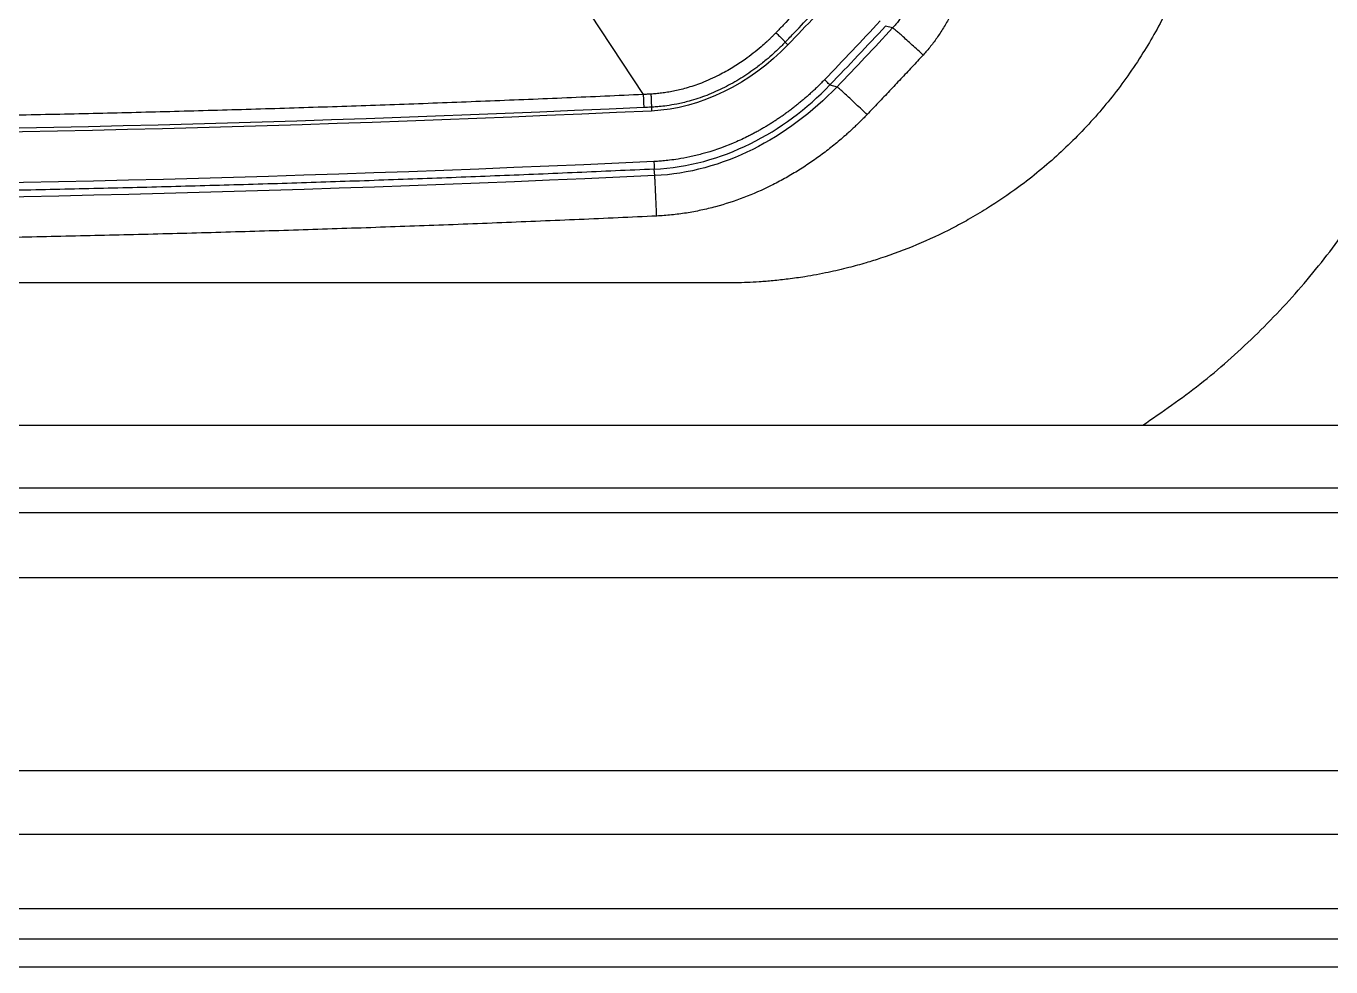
# Model space of a CAD drawing. Extents: x 526 to 610, y 679 to 808.
# Drawn here: x 554.65 to 563.28, y 696.88 to 703.1 of the extents above; entities that cross this region are included whole.
import ezdxf

# ---------------------------------------------------------------- set-up
doc = ezdxf.new("R2010")
doc.units = 0
doc.header["$MEASUREMENT"] = 0
doc.layers.add('1', color=4, linetype='Continuous')

# ---------------------------------------------------------------- blocks, each defined once
blk = doc.blocks.new('JETSETTER LX')
at = {"layer": '1', "color": 3, "linetype": 'Continuous', "lineweight": 25}
for p, q in [((31.7116, 7.1261), (32.6051, 5.7707)), ((34.2564, 6.2116), (34.2094, 6.2233)), ((33.5455, 6.1177), (33.5636, 6.1002)), ((33.8415, 5.8341), (33.8884, 5.8212)), ((32.6594, 5.687), (32.6606, 5.6617)), ((32.682, 5.2341), (32.6785, 5.2774)), ((33.1598, 4.5245), (17.3533, 4.5245)), ((12.6088, 3.5828), (37.8736, 3.5828)), ((37.9353, 3.1659), (12.5778, 3.1659)), ((5.0708, 3.0069), (47.376, 3.0069)), ((5.0708, 2.5769), (47.3776, 2.5769)), ((42.0588, 1.2959), (4.8358, 1.2959)), ((4.327, 0.878), (42.0588, 0.878)), ((3.6938, 0.3865), (42.0588, 0.3871)), ((42.0588, 0.1841), (3.4171, 0.1836))]:
    blk.add_line(p, q, dxfattribs=at)
at = {"layer": '1', "color": 4, "linetype": 'Continuous', "lineweight": 25}
blk.add_line((3, 0), (42.0588, 0), dxfattribs=at)
at = {"layer": '1', "color": 3, "linetype": 'Continuous', "lineweight": 25}
for points, knots in [([(36.3977, 7.4916), (36.3966, 7.4796), (36.3944, 7.455), (36.3905, 7.4171), (36.3859, 7.3772), (36.3805, 7.3355), (36.3743, 7.2919), (36.3673, 7.2465), (36.3592, 7.1992), (36.3427, 7.1107), (36.3141, 6.9823), (36.2524, 6.7608), (36.1535, 6.4909), (36.0279, 6.2362), (35.911, 6.0391), (35.8154, 5.8959), (35.7101, 5.7553), (35.5988, 5.6223), (35.4813, 5.4962), (35.3161, 5.3367), (35.1173, 5.173), (34.9122, 5.0339), (34.7639, 4.9462), (34.6111, 4.8637), (34.419, 4.7741), (34.2259, 4.7022), (34.0748, 4.6551), (33.9593, 4.6233), (33.8241, 4.5919), (33.6904, 4.5671), (33.5683, 4.5497), (33.4678, 4.5386), (33.3769, 4.5314), (33.2958, 4.5271), (33.2245, 4.5249), (33.1803, 4.5247), (33.1598, 4.5245)], [0, 0, 0, 0, 0.007498, 0.015405, 0.02372, 0.032444, 0.041577, 0.051118, 0.061068, 0.071426, 0.107138, 0.142838, 0.214489, 0.285601, 0.319211, 0.357008, 0.392716, 0.428418, 0.464892, 0.499833, 0.571232, 0.624798, 0.653846, 0.678381, 0.732798, 0.785545, 0.806422, 0.831249, 0.860027, 0.892757, 0.915782, 0.936747, 0.955652, 0.972496, 0.987279, 1, 1, 1, 1]), ([(34.5989, 7.2371), (34.5976, 7.2234), (34.5948, 7.1938), (34.5896, 7.1458), (34.583, 7.0911), (34.5745, 7.0296), (34.5599, 6.9365), (34.5379, 6.8239), (34.5095, 6.7118), (34.4838, 6.6275), (34.4609, 6.5618), (34.4358, 6.4989), (34.4099, 6.442), (34.3841, 6.392), (34.3598, 6.3497), (34.3363, 6.3129), (34.314, 6.2812), (34.2932, 6.2541), (34.2743, 6.2314), (34.2621, 6.2179), (34.2564, 6.2116)], [0, 0, 0, 0, 0.037457, 0.081342, 0.131591, 0.18809, 0.250658, 0.388788, 0.501171, 0.566079, 0.629381, 0.691018, 0.750964, 0.80015, 0.844447, 0.88409, 0.919295, 0.950249, 0.977109, 1, 1, 1, 1]), ([(34.8726, 7.2189), (34.8712, 7.2045), (34.8685, 7.176), (34.864, 7.1335), (34.8591, 7.0918), (34.8539, 7.0507), (34.8484, 7.0104), (34.8425, 6.9708), (34.8363, 6.9318), (34.8297, 6.8936), (34.8164, 6.8219), (34.7945, 6.7199), (34.7632, 6.6045), (34.7322, 6.51), (34.7037, 6.4341), (34.6728, 6.3619), (34.6441, 6.3029), (34.6188, 6.2561), (34.5981, 6.2202), (34.5766, 6.1857), (34.5544, 6.1524), (34.5315, 6.1203), (34.5078, 6.0896), (34.4834, 6.0601), (34.4664, 6.0413), (34.458, 6.032)], [0, 0, 0, 0, 0.033882, 0.067247, 0.100098, 0.132438, 0.16427, 0.195599, 0.226427, 0.25676, 0.286601, 0.397351, 0.501443, 0.56698, 0.63035, 0.691678, 0.751101, 0.784074, 0.81645, 0.848259, 0.879535, 0.910311, 0.940622, 0.970505, 1, 1, 1, 1]), ([(33.8462, 6.5624), (33.8449, 6.5611), (33.8409, 6.5566), (33.8321, 6.5472), (33.8184, 6.5325), (33.7926, 6.5048), (33.7414, 6.4499), (33.6519, 6.3549), (33.561, 6.2595), (33.5001, 6.1963), (33.484, 6.1795)], [0, 0, 0, 0, 0.010279, 0.034589, 0.072857, 0.124998, 0.249997, 0.499997, 0.867771, 1, 1, 1, 1]), ([(33.5455, 6.1177), (33.5658, 6.1388), (33.6268, 6.2023), (33.6951, 6.2741), (33.7657, 6.3488), (33.8125, 6.3985), (33.8651, 6.4547), (33.8951, 6.4869), (33.9086, 6.5015)], [0, 0, 0, 0, 0.166283, 0.500001, 0.562815, 0.75, 0.88752, 1, 1, 1, 1]), ([(33.484, 6.1795), (33.4787, 6.1741), (33.4683, 6.1634), (33.4523, 6.1475), (33.4363, 6.1322), (33.4143, 6.1117), (33.364, 6.0667), (33.2906, 6.0091), (33.1969, 5.9474), (33.1006, 5.8938), (32.9976, 5.8478), (32.9092, 5.8181), (32.847, 5.8017), (32.8056, 5.7925), (32.7658, 5.7852), (32.7278, 5.7798), (32.6914, 5.7758), (32.6678, 5.7742), (32.6563, 5.7735)], [0, 0, 0, 0, 0.023868, 0.047749, 0.071643, 0.09428, 0.143348, 0.286363, 0.390574, 0.500024, 0.636281, 0.748972, 0.795997, 0.840938, 0.883799, 0.92459, 0.96332, 1, 1, 1, 1]), ([(33.484, 6.1795), (33.4917, 6.172), (33.4998, 6.1641), (33.515, 6.1492), (33.5222, 6.1421), (33.5339, 6.1304), (33.5384, 6.1257), (33.5442, 6.1195), (33.5455, 6.118), (33.5455, 6.1177)], [0, 0, 0, 0, 0.25, 0.25, 0.5, 0.5, 0.75, 0.75, 1, 1, 1, 1]), ([(34.458, 6.032), (34.4464, 6.0427), (34.4344, 6.0538), (34.4102, 6.076), (34.3979, 6.0872), (34.3738, 6.1092), (34.362, 6.12), (34.3395, 6.1403), (34.3288, 6.1499), (34.3094, 6.1672), (34.3006, 6.175), (34.2853, 6.1884), (34.2788, 6.1939), (34.2683, 6.2028), (34.2643, 6.2061), (34.2587, 6.2104), (34.2571, 6.2115), (34.2564, 6.2116)], [0, 0, 0, 0, 0.125, 0.125, 0.25, 0.25, 0.375, 0.375, 0.5, 0.5, 0.625, 0.625, 0.75, 0.75, 0.875, 0.875, 1, 1, 1, 1]), ([(33.5455, 6.1177), (33.5405, 6.1125), (33.5271, 6.0987), (33.5015, 6.0734), (33.4646, 6.0389), (33.4154, 5.9961), (33.3441, 5.9397), (33.2529, 5.8773), (33.1423, 5.815), (33.028, 5.7641), (32.9218, 5.729), (32.833, 5.7079), (32.7666, 5.6966), (32.7162, 5.6908), (32.6822, 5.6882), (32.6651, 5.6873), (32.6594, 5.687)], [0, 0, 0, 0, 0.0214002, 0.0570852, 0.1071503, 0.1716933, 0.2507873, 0.3774261, 0.4999894, 0.6276436, 0.7490274, 0.8319706, 0.8987301, 0.9491337, 0.9829582, 1, 1, 1, 1]), ([(34.458, 6.032), (34.4334, 6.0055), (34.3843, 5.9526), (34.3103, 5.8735), (34.236, 5.7947), (34.1615, 5.7162), (34.1115, 5.664), (34.0866, 5.6379)], [0, 0, 0, 0, 0.200035, 0.400051, 0.600048, 0.80003, 1, 1, 1, 1]), ([(33.8055, 5.8688), (33.799, 5.8621), (33.786, 5.8487), (33.7663, 5.8291), (33.7462, 5.8097), (33.7258, 5.7906), (33.7052, 5.7718), (33.6843, 5.7533), (33.6631, 5.7351), (33.6417, 5.7172), (33.62, 5.6996), (33.598, 5.6823), (33.5758, 5.6654), (33.5533, 5.6488), (33.5306, 5.6326), (33.5076, 5.6167), (33.4845, 5.6012), (33.461, 5.586), (33.4374, 5.5712), (33.4136, 5.5567), (33.3895, 5.5427), (33.3652, 5.529), (33.3407, 5.5157), (33.316, 5.5029), (33.2697, 5.4796), (33.1644, 5.4314), (33.0375, 5.3874), (32.9143, 5.3577), (32.8431, 5.3444), (32.7835, 5.3361), (32.7381, 5.3314), (32.7035, 5.3287), (32.6841, 5.3277), (32.6762, 5.3273)], [0, 0, 0, 0, 0.021742, 0.043494, 0.065255, 0.087023, 0.108797, 0.130576, 0.152357, 0.174141, 0.195925, 0.217708, 0.23949, 0.26127, 0.283046, 0.304817, 0.326583, 0.348343, 0.370097, 0.391843, 0.413582, 0.435314, 0.457037, 0.478753, 0.50046, 0.578302, 0.749526, 0.813535, 0.874821, 0.918837, 0.954403, 0.981474, 1, 1, 1, 1]), ([(33.8415, 5.8341), (33.8413, 5.8342), (33.8404, 5.8351), (33.8368, 5.8386), (33.834, 5.8413), (33.827, 5.848), (33.8228, 5.8521), (33.8141, 5.8604), (33.8096, 5.8647), (33.8055, 5.8688)], [0, 0, 0, 0, 0.25, 0.25, 0.5, 0.5, 0.75, 0.75, 1, 1, 1, 1]), ([(34.0866, 5.6379), (34.0752, 5.6489), (34.0634, 5.6601), (34.0396, 5.6828), (34.0275, 5.6943), (34.0038, 5.7166), (33.9922, 5.7276), (33.9701, 5.7483), (33.9596, 5.7581), (33.9404, 5.7758), (33.9318, 5.7837), (33.9168, 5.7973), (33.9104, 5.8031), (33.9001, 5.8121), (33.8961, 5.8154), (33.8906, 5.8199), (33.889, 5.821), (33.8884, 5.8212)], [0, 0, 0, 0, 0.125, 0.125, 0.25, 0.25, 0.375, 0.375, 0.5, 0.5, 0.625, 0.625, 0.75, 0.75, 0.875, 0.875, 1, 1, 1, 1]), ([(32.6051, 5.7707), (32.5208, 5.7669), (32.352, 5.7592), (32.0988, 5.7481), (31.8456, 5.7375), (31.5924, 5.7272), (31.3392, 5.7174), (31.0859, 5.7079), (30.8327, 5.6988), (30.5794, 5.6902), (30.3261, 5.682), (30.0728, 5.6741), (29.8195, 5.6667), (29.5661, 5.6596), (29.3128, 5.653), (29.0594, 5.6467), (28.806, 5.6409), (28.5527, 5.6355), (28.2993, 5.6304), (28.0458, 5.6258), (27.7924, 5.6216), (27.539, 5.6178), (27.2856, 5.6144), (27.0321, 5.6113), (26.7787, 5.6087), (26.5252, 5.6065), (26.2717, 5.6047), (26.0183, 5.6033), (25.7648, 5.6023), (25.5113, 5.6017), (25.2578, 5.6015), (25.0043, 5.6017), (24.7508, 5.6023), (24.4973, 5.6033), (24.2438, 5.6047), (23.9904, 5.6065), (23.7369, 5.6087), (23.4834, 5.6113), (23.2299, 5.6143), (22.9764, 5.6177), (22.7229, 5.6216), (22.4694, 5.6258), (22.2159, 5.6304), (21.9625, 5.6354), (21.709, 5.6409), (21.4555, 5.6467), (21.2021, 5.6529), (20.9486, 5.6596), (20.6952, 5.6666), (20.4417, 5.6741), (20.1883, 5.6819), (19.9349, 5.6902), (19.6815, 5.6988), (19.4281, 5.7079), (19.1747, 5.7173), (18.9213, 5.7272), (18.668, 5.7374), (18.4146, 5.7481), (18.1613, 5.7592), (17.9924, 5.7669), (17.908, 5.7707)], [0, 0, 0, 0, 0.017236, 0.034472, 0.051708, 0.068945, 0.086181, 0.103418, 0.120655, 0.137892, 0.155129, 0.172367, 0.189605, 0.206842, 0.22408, 0.241319, 0.258557, 0.275796, 0.293034, 0.310273, 0.327513, 0.344752, 0.361992, 0.379231, 0.396471, 0.413711, 0.430952, 0.448192, 0.465433, 0.482674, 0.499915, 0.517156, 0.534398, 0.551639, 0.568881, 0.586124, 0.603366, 0.620608, 0.637851, 0.655094, 0.672337, 0.689581, 0.706824, 0.724068, 0.741312, 0.758557, 0.775801, 0.793046, 0.810291, 0.827536, 0.844781, 0.862027, 0.879273, 0.896519, 0.913765, 0.931012, 0.948258, 0.965505, 0.982753, 1, 1, 1, 1]), ([(32.6563, 5.7735), (32.6477, 5.773), (32.6306, 5.7721), (32.6136, 5.7712), (32.6051, 5.7707)], [0, 0, 0, 0, 0.504472, 1, 1, 1, 1]), ([(32.6563, 5.7735), (32.6567, 5.7628), (32.6572, 5.7516), (32.6581, 5.7304), (32.6585, 5.7204), (32.6591, 5.7041), (32.6593, 5.6976), (32.6595, 5.6892), (32.6595, 5.6872), (32.6594, 5.687)], [0, 0, 0, 0, 0.25, 0.25, 0.5, 0.5, 0.75, 0.75, 1, 1, 1, 1]), ([(35.9118, 3.5828), (36.0398, 3.6711), (36.2997, 3.8504), (36.6561, 4.1666), (36.9858, 4.516), (37.2792, 4.8965), (37.5378, 5.3019), (37.6758, 5.5907), (37.7448, 5.7351)], [0, 0, 0, 0, 0.162726, 0.330261, 0.497687, 0.665094, 0.832596, 1, 1, 1, 1]), ([(34.0866, 5.6379), (34.08, 5.6311), (34.0668, 5.6175), (34.0468, 5.5974), (34.0265, 5.5775), (34.006, 5.5578), (33.9854, 5.5384), (33.9644, 5.5193), (33.9257, 5.4846), (33.868, 5.4358), (33.7897, 5.375), (33.7091, 5.3178), (33.6259, 5.264), (33.5405, 5.214), (33.4234, 5.1525), (33.2726, 5.0862), (33.1157, 5.0352), (32.9881, 5.0043), (32.9069, 4.9891), (32.8417, 4.9796), (32.7926, 4.9739), (32.7436, 4.9694), (32.711, 4.9676), (32.6947, 4.9667)], [0, 0, 0, 0, 0.017976, 0.035934, 0.053876, 0.071806, 0.089726, 0.107638, 0.125544, 0.188378, 0.250799, 0.313443, 0.375801, 0.438623, 0.500909, 0.626599, 0.750328, 0.813116, 0.875373, 0.906848, 0.938094, 0.969137, 1, 1, 1, 1]), ([(32.6785, 5.2774), (32.5932, 5.2734), (32.4227, 5.2656), (32.167, 5.2544), (31.9112, 5.2435), (31.6554, 5.2331), (31.3995, 5.223), (31.1437, 5.2134), (30.8878, 5.2042), (30.632, 5.1954), (30.3761, 5.187), (30.1202, 5.179), (29.8643, 5.1715), (29.6084, 5.1643), (29.3524, 5.1575), (29.0965, 5.1512), (28.8405, 5.1453), (28.5846, 5.1397), (28.3286, 5.1346), (28.0726, 5.1299), (27.8167, 5.1256), (27.5607, 5.1217), (27.3047, 5.1182), (27.0487, 5.1152), (26.7927, 5.1125), (26.5366, 5.1102), (26.2806, 5.1084), (26.0246, 5.107), (25.7686, 5.1059), (25.5126, 5.1053), (25.2566, 5.1051), (25.0005, 5.1053), (24.7445, 5.1059), (24.4885, 5.107), (24.2325, 5.1084), (23.9765, 5.1102), (23.7205, 5.1125), (23.4645, 5.1152), (23.2085, 5.1182), (22.9525, 5.1217), (22.6965, 5.1256), (22.4405, 5.1299), (22.1845, 5.1346), (21.9285, 5.1397), (21.6726, 5.1453), (21.4166, 5.1512), (21.1607, 5.1575), (20.9047, 5.1643), (20.6488, 5.1715), (20.3929, 5.179), (20.137, 5.187), (19.8811, 5.1954), (19.6253, 5.2042), (19.3694, 5.2134), (19.1136, 5.223), (18.8578, 5.2331), (18.6019, 5.2435), (18.3462, 5.2544), (18.0904, 5.2656), (17.9199, 5.2734), (17.8346, 5.2774)], [0, 0, 0, 0, 0.017241, 0.034483, 0.051724, 0.068966, 0.086207, 0.103448, 0.12069, 0.137931, 0.155172, 0.172414, 0.189655, 0.206897, 0.224138, 0.241379, 0.258621, 0.275862, 0.293104, 0.310345, 0.327586, 0.344828, 0.362069, 0.37931, 0.396552, 0.413793, 0.431035, 0.448276, 0.465517, 0.482759, 0.5, 0.517241, 0.534483, 0.551724, 0.568965, 0.586207, 0.603448, 0.62069, 0.637931, 0.655172, 0.672414, 0.689655, 0.706896, 0.724138, 0.741379, 0.758621, 0.775862, 0.793103, 0.810345, 0.827586, 0.844828, 0.862069, 0.87931, 0.896552, 0.913793, 0.931034, 0.948276, 0.965517, 0.982759, 1, 1, 1, 1]), ([(32.6762, 5.3273), (32.6764, 5.3215), (32.6767, 5.3153), (32.6773, 5.3032), (32.6776, 5.2974), (32.678, 5.2877), (32.6782, 5.2839), (32.6784, 5.2788), (32.6785, 5.2776), (32.6785, 5.2774)], [0, 0, 0, 0, 0.25, 0.25, 0.5, 0.5, 0.75, 0.75, 1, 1, 1, 1]), ([(32.6947, 4.9667), (32.694, 4.9824), (32.6933, 4.9986), (32.6917, 5.0313), (32.691, 5.0477), (32.6895, 5.08), (32.6887, 5.0959), (32.6873, 5.1259), (32.6866, 5.14), (32.6854, 5.1658), (32.6848, 5.1774), (32.6839, 5.1975), (32.6834, 5.2059), (32.6828, 5.2195), (32.6825, 5.2246), (32.6822, 5.2316), (32.682, 5.2335), (32.682, 5.2341)], [0, 0, 0, 0, 0.125, 0.125, 0.25, 0.25, 0.375, 0.375, 0.5, 0.5, 0.625, 0.625, 0.75, 0.75, 0.875, 0.875, 1, 1, 1, 1]), ([(32.6947, 4.9667), (32.6093, 4.9628), (32.4383, 4.9549), (32.1818, 4.9437), (31.9253, 4.9328), (31.6688, 4.9223), (31.4123, 4.9122), (31.1558, 4.9026), (30.8993, 4.8933), (30.6428, 4.8845), (30.3864, 4.876), (30.1299, 4.868), (29.8734, 4.8604), (29.6169, 4.8532), (29.3604, 4.8465), (29.1039, 4.8401), (28.8474, 4.8341), (28.5909, 4.8286), (28.3344, 4.8234), (28.0779, 4.8187), (27.8215, 4.8144), (27.565, 4.8105), (27.3085, 4.807), (27.052, 4.8039), (26.7955, 4.8013), (26.539, 4.799), (26.2825, 4.7971), (26.026, 4.7957), (25.7695, 4.7947), (25.513, 4.7941), (25.2566, 4.7939), (25.0001, 4.7941), (24.7436, 4.7947), (24.4871, 4.7957), (24.2306, 4.7971), (23.9741, 4.799), (23.7176, 4.8013), (23.4611, 4.8039), (23.2046, 4.807), (22.9481, 4.8105), (22.6917, 4.8144), (22.4352, 4.8187), (22.1787, 4.8234), (21.9222, 4.8286), (21.6657, 4.8341), (21.4092, 4.8401), (21.1527, 4.8465), (20.8962, 4.8532), (20.6397, 4.8604), (20.3833, 4.868), (20.1268, 4.876), (19.8703, 4.8845), (19.6138, 4.8933), (19.3573, 4.9026), (19.1008, 4.9122), (18.8443, 4.9223), (18.5878, 4.9328), (18.3313, 4.9437), (18.0748, 4.9549), (17.9039, 4.9628), (17.8184, 4.9667)], [0, 0, 0, 0, 0.017253, 0.034505, 0.051756, 0.069005, 0.086254, 0.103501, 0.120748, 0.137993, 0.155237, 0.172481, 0.189724, 0.206966, 0.224207, 0.241447, 0.258687, 0.275927, 0.293165, 0.310403, 0.327641, 0.344878, 0.362115, 0.379351, 0.396587, 0.413823, 0.431059, 0.448294, 0.46553, 0.482765, 0.5, 0.517235, 0.53447, 0.551706, 0.568941, 0.586177, 0.603413, 0.620649, 0.637885, 0.655122, 0.672359, 0.689597, 0.706835, 0.724073, 0.741313, 0.758553, 0.775793, 0.793034, 0.810276, 0.827519, 0.844763, 0.862007, 0.879252, 0.896499, 0.913746, 0.930995, 0.948244, 0.965495, 0.982747, 1, 1, 1, 1])]:
    blk.add_open_spline(points, degree=3, knots=knots, dxfattribs=at)
for points in [[(33.9269, 6.4845), (33.8054, 6.3536), (33.6874, 6.2288), (33.5636, 6.1002)], [(34.1728, 6.2573), (34.0515, 6.1267), (33.9291, 5.9972), (33.8055, 5.8688)], [(34.2094, 6.2233), (34.0879, 6.0925), (33.9653, 5.9628), (33.8415, 5.8341)], [(34.2564, 6.2116), (34.1349, 6.0804), (34.0122, 5.9502), (33.8884, 5.8212)], [(33.5636, 6.1002), (33.3159, 5.8429), (32.9876, 5.6769), (32.6606, 5.6617)], [(32.6785, 5.2774), (33.125, 5.2981), (33.5378, 5.5186), (33.8415, 5.8341)], [(33.8884, 5.8212), (33.5626, 5.4817), (33.1282, 5.2548), (32.682, 5.2341)], [(32.6051, 5.7707), (32.6073, 5.7241), (32.609, 5.6855), (32.609, 5.6847)], [(32.6606, 5.6617), (27.7281, 5.4328), (22.785, 5.4328), (17.8525, 5.6617)], [(32.609, 5.6847), (27.7109, 5.459), (22.8029, 5.459), (17.9041, 5.6847)], [(32.6594, 5.687), (32.6426, 5.6862), (32.6258, 5.6854), (32.609, 5.6847)], [(32.6762, 5.3273), (27.7298, 5.0977), (22.7833, 5.0977), (17.837, 5.3273)], [(32.682, 5.2341), (27.7317, 5.0041), (22.7814, 5.0041), (17.8311, 5.2341)]]:
    blk.add_open_spline(points, degree=3, dxfattribs=at)

msp = doc.modelspace()

# ---------------------------------------------------------------- block references
at = {"layer": '1'}
msp.add_blockref('JETSETTER LX', (526.127, 696.8772), dxfattribs=at)

doc.saveas('drawing.dxf')
